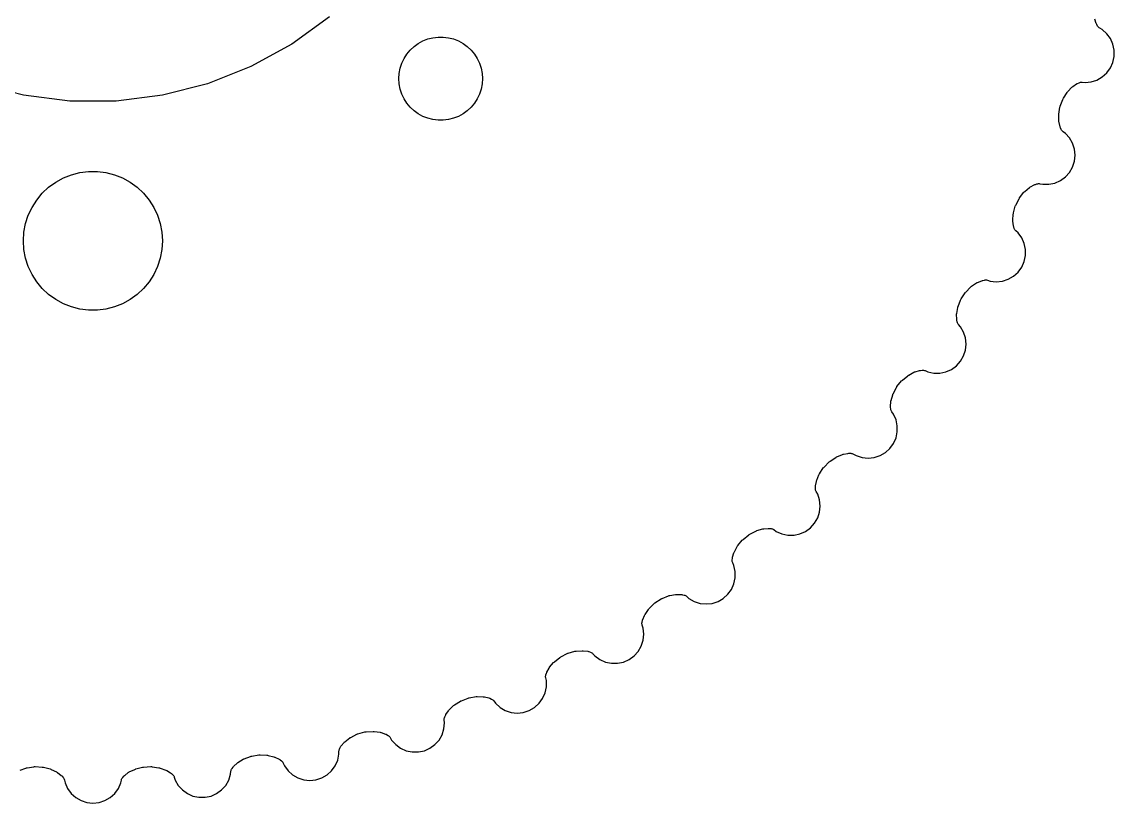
# Model space of a CAD drawing. Header units: metres. Extents: x -46 to 146, y -46 to 46.
# Drawn here: x -3.07 to 44.05, y -46.26 to -12.55 of the extents above; entities that cross this region are included whole.
import ezdxf

# ---------------------------------------------------------------- set-up
doc = ezdxf.new("R2010")
doc.units = ezdxf.units.M

msp = doc.modelspace()

# ---------------------------------------------------------------- linework, layer by layer
for p, q in [((10.1988, -12.3282), (8.57323, -13.5092)), ((43.2808, -12.622), (43.216, -12.4382)), ((43.287, -12.6379), (43.2808, -12.622)), ((43.3013, -12.6659), (43.287, -12.6379)), ((43.3391, -12.73), (43.3013, -12.6659)), ((43.3584, -12.7582), (43.3391, -12.73)), ((43.3795, -12.7816), (43.3584, -12.7582)), ((43.4032, -12.8021), (43.3795, -12.7816)), ((43.4294, -12.8194), (43.4032, -12.8021)), ((43.5403, -12.8835), (43.4294, -12.8194)), ((43.7366, -13.0603), (43.5403, -12.8835)), ((43.8919, -13.274), (43.7366, -13.0603)), ((8.57323, -13.5092), (6.81245, -14.4772)), ((13.6879, -13.7678), (13.8526, -13.6131)), ((13.8526, -13.6131), (14.0355, -13.4802)), ((14.0355, -13.4802), (14.2336, -13.3713)), ((14.2336, -13.3713), (14.4438, -13.2881)), ((14.4438, -13.2881), (14.6627, -13.2319)), ((14.6627, -13.2319), (14.887, -13.2036)), ((14.887, -13.2036), (15.113, -13.2036)), ((15.113, -13.2036), (15.3373, -13.2319)), ((15.3373, -13.2319), (15.5562, -13.2881)), ((15.5562, -13.2881), (15.7664, -13.3713)), ((15.7664, -13.3713), (15.9645, -13.4802)), ((15.9645, -13.4802), (16.1474, -13.6131)), ((16.1474, -13.6131), (16.3121, -13.7678)), ((43.9993, -13.5152), (43.8919, -13.274)), ((44.0542, -13.7737), (43.9993, -13.5152)), ((13.3264, -14.3374), (13.4226, -14.1328)), ((13.4226, -14.1328), (13.5438, -13.942)), ((13.5438, -13.942), (13.6879, -13.7678)), ((16.3121, -13.7678), (16.4562, -13.942)), ((16.4562, -13.942), (16.5773, -14.1328)), ((16.5773, -14.1328), (16.6736, -14.3374)), ((43.9993, -14.2962), (44.0542, -14.0379)), ((44.0542, -14.0379), (44.0542, -13.7737)), ((6.81245, -14.4772), (4.94426, -15.2169)), ((13.2142, -14.7744), (13.2565, -14.5524)), ((13.2565, -14.5524), (13.3264, -14.3374)), ((16.6736, -14.3374), (16.7434, -14.5524)), ((16.7434, -14.5524), (16.7858, -14.7744)), ((43.7366, -14.7513), (43.8919, -14.5376)), ((43.8919, -14.5376), (43.9993, -14.2962)), ((13.2, -15), (13.2142, -14.7744)), ((13.2142, -15.2256), (13.2, -15)), ((16.7858, -14.7744), (16.8, -15)), ((16.8, -15), (16.7858, -15.2256)), ((43.0602, -15.1418), (43.3115, -15.0601)), ((43.3115, -15.0601), (43.5403, -14.928)), ((43.5403, -14.928), (43.7366, -14.7513)), ((-2.99809, -15.7166), (-4.94426, -15.2169)), ((4.94426, -15.2169), (2.99809, -15.7166)), ((13.2565, -15.4476), (13.2142, -15.2256)), ((13.3264, -15.6626), (13.2565, -15.4476)), ((16.7434, -15.4476), (16.6736, -15.6626)), ((16.7858, -15.2256), (16.7434, -15.4476)), ((42.0554, -15.5577), (42.2355, -15.3712)), ((42.2355, -15.3712), (42.2587, -15.35)), ((42.2587, -15.35), (42.2735, -15.339)), ((42.2735, -15.339), (42.4339, -15.2284)), ((42.4339, -15.2284), (42.4609, -15.2122)), ((42.4609, -15.2122), (42.4763, -15.2049)), ((42.4763, -15.2049), (42.5446, -15.1753)), ((42.5446, -15.1753), (42.5741, -15.1646)), ((42.5741, -15.1646), (42.6047, -15.1577)), ((42.6047, -15.1577), (42.636, -15.1548)), ((42.636, -15.1548), (42.6702, -15.156)), ((42.6702, -15.156), (42.7975, -15.1694)), ((42.7975, -15.1694), (43.0602, -15.1418)), ((-1.00464, -15.9684), (-2.99809, -15.7166)), ((1.00464, -15.9684), (-1.00464, -15.9684)), ((2.99809, -15.7166), (1.00464, -15.9684)), ((13.4226, -15.8671), (13.3264, -15.6626)), ((13.5438, -16.058), (13.4226, -15.8671)), ((16.5773, -15.8671), (16.4562, -16.058)), ((16.6736, -15.6626), (16.5773, -15.8671)), ((41.7291, -16.1857), (41.8411, -15.8939)), ((41.8411, -15.8939), (41.8542, -15.8654)), ((41.8542, -15.8654), (41.8637, -15.8491)), ((41.8637, -15.8491), (42.0244, -15.597)), ((42.0244, -15.597), (42.0429, -15.5716)), ((42.0429, -15.5716), (42.0554, -15.5577)), ((13.6879, -16.2322), (13.5438, -16.058)), ((13.8526, -16.3869), (13.6879, -16.2322)), ((14.0355, -16.5198), (13.8526, -16.3869)), ((16.1474, -16.3869), (15.9645, -16.5198)), ((16.3121, -16.2322), (16.1474, -16.3869)), ((16.4562, -16.058), (16.3121, -16.2322)), ((41.6666, -16.529), (41.7159, -16.234)), ((41.7159, -16.234), (41.723, -16.2035)), ((41.723, -16.2035), (41.7291, -16.1857)), ((14.2336, -16.6287), (14.0355, -16.5198)), ((14.4438, -16.7119), (14.2336, -16.6287)), ((14.6627, -16.7681), (14.4438, -16.7119)), ((14.887, -16.7964), (14.6627, -16.7681)), ((15.113, -16.7964), (14.887, -16.7964)), ((15.3373, -16.7681), (15.113, -16.7964)), ((15.5562, -16.7119), (15.3373, -16.7681)), ((15.7664, -16.6287), (15.5562, -16.7119)), ((15.9645, -16.5198), (15.7664, -16.6287)), ((41.6633, -16.5789), (41.6642, -16.5476)), ((41.6724, -16.8381), (41.6633, -16.5789)), ((41.6642, -16.5476), (41.6666, -16.529)), ((41.6737, -16.8564), (41.6724, -16.8381)), ((41.6791, -16.8874), (41.6737, -16.8564)), ((41.7243, -17.077), (41.6791, -16.8874)), ((41.7289, -17.0935), (41.7243, -17.077)), ((41.7401, -17.1228), (41.7289, -17.0935)), ((41.771, -17.1904), (41.7401, -17.1228)), ((41.7873, -17.2205), (41.771, -17.1904)), ((41.8058, -17.2459), (41.7873, -17.2205)), ((41.8273, -17.2688), (41.8058, -17.2459)), ((41.8515, -17.2888), (41.8273, -17.2688)), ((41.9551, -17.3641), (41.8515, -17.2888)), ((42.1318, -17.5604), (41.9551, -17.3641)), ((42.2639, -17.7892), (42.1318, -17.5604)), ((42.3455, -18.0404), (42.2639, -17.7892)), ((42.3732, -18.3031), (42.3455, -18.0404)), ((42.3455, -18.5659), (42.3732, -18.3031)), ((42.1318, -19.0459), (42.2639, -18.8171)), ((42.2639, -18.8171), (42.3455, -18.5659)), ((-1.60747, -19.467), (-1.27733, -19.2855)), ((-1.27733, -19.2855), (-0.92705, -19.1468)), ((-0.92705, -19.1468), (-0.56213, -19.0531)), ((-0.56213, -19.0531), (-0.18837, -19.0059)), ((-0.18837, -19.0059), (0.18837, -19.0059)), ((0.18837, -19.0059), (0.56213, -19.0531)), ((0.56213, -19.0531), (0.92705, -19.1468)), ((0.92705, -19.1468), (1.27733, -19.2855)), ((1.27733, -19.2855), (1.60747, -19.467)), ((41.7414, -19.3974), (41.955, -19.2422)), ((41.955, -19.2422), (42.1318, -19.0459)), ((-2.1869, -19.9464), (-1.91226, -19.6884)), ((-1.91226, -19.6884), (-1.60747, -19.467)), ((1.60747, -19.467), (1.91226, -19.6884)), ((1.91226, -19.6884), (2.1869, -19.9464)), ((40.1988, -19.8684), (40.3974, -19.7018)), ((40.3974, -19.7018), (40.4227, -19.6832)), ((40.4227, -19.6832), (40.4385, -19.6738)), ((40.4385, -19.6738), (40.6097, -19.5805)), ((40.6097, -19.5805), (40.6381, -19.5673)), ((40.6381, -19.5673), (40.6543, -19.5616)), ((40.6543, -19.5616), (40.7253, -19.5393)), ((40.7253, -19.5393), (40.7558, -19.5317)), ((40.7558, -19.5317), (40.787, -19.5281)), ((40.787, -19.5281), (40.8184, -19.5284)), ((40.8184, -19.5284), (40.8522, -19.5332)), ((40.8522, -19.5332), (40.9774, -19.5598)), ((40.9774, -19.5598), (41.2416, -19.5598)), ((41.2416, -19.5598), (41.5, -19.5049)), ((41.5, -19.5049), (41.7414, -19.3974)), ((-2.62891, -20.5547), (-2.42705, -20.2366)), ((-2.42705, -20.2366), (-2.1869, -19.9464)), ((2.1869, -19.9464), (2.42705, -20.2366)), ((2.42705, -20.2366), (2.62891, -20.5547)), ((39.8086, -20.4589), (39.9505, -20.1804)), ((39.9505, -20.1804), (39.9665, -20.1534)), ((39.9665, -20.1534), (39.9776, -20.1383)), ((39.9776, -20.1383), (40.1638, -19.9043)), ((40.1638, -19.9043), (40.1849, -19.881)), ((40.1849, -19.881), (40.1988, -19.8684)), ((-2.78932, -20.8956), (-2.62891, -20.5547)), ((2.62891, -20.5547), (2.78932, -20.8956)), ((39.7106, -20.7938), (39.7905, -20.5056)), ((39.7905, -20.5056), (39.8007, -20.4759)), ((39.8007, -20.4759), (39.8086, -20.4589)), ((-2.90575, -21.2539), (-2.78932, -20.8956)), ((2.78932, -20.8956), (2.90575, -21.2539)), ((39.6835, -21.1202), (39.6841, -21.1018)), ((39.6855, -21.1515), (39.6835, -21.1202)), ((39.6841, -21.1018), (39.7021, -20.8431)), ((39.7107, -21.3448), (39.6855, -21.1515)), ((39.7021, -20.8431), (39.7063, -20.812)), ((39.7063, -20.812), (39.7106, -20.7938)), ((-3, -22), (-2.97633, -21.624)), ((-2.97633, -21.624), (-2.90575, -21.2539)), ((2.90575, -21.2539), (2.97633, -21.624)), ((2.97633, -21.624), (3, -22)), ((39.7135, -21.3616), (39.7107, -21.3448)), ((39.7216, -21.392), (39.7135, -21.3616)), ((39.7453, -21.4625), (39.7216, -21.392)), ((39.7584, -21.4941), (39.7453, -21.4625)), ((39.7741, -21.5213), (39.7584, -21.4941)), ((39.793, -21.5463), (39.7741, -21.5213)), ((39.815, -21.5688), (39.793, -21.5463)), ((39.9102, -21.6544), (39.815, -21.5688)), ((40.0655, -21.8682), (39.9102, -21.6544)), ((-2.97633, -22.376), (-3, -22)), ((3, -22), (2.97633, -22.376)), ((40.1729, -22.1095), (40.0655, -21.8682)), ((40.2278, -22.3679), (40.1729, -22.1095)), ((-2.90575, -22.7461), (-2.97633, -22.376)), ((2.97633, -22.376), (2.90575, -22.7461)), ((40.2278, -22.6321), (40.2278, -22.3679)), ((-2.78932, -23.1044), (-2.90575, -22.7461)), ((2.90575, -22.7461), (2.78932, -23.1044)), ((40.0655, -23.1318), (40.1729, -22.8905)), ((40.1729, -22.8905), (40.2278, -22.6321)), ((-2.62891, -23.4453), (-2.78932, -23.1044)), ((-2.42705, -23.7634), (-2.62891, -23.4453)), ((2.62891, -23.4453), (2.42705, -23.7634)), ((2.78932, -23.1044), (2.62891, -23.4453)), ((39.4851, -23.6543), (39.7138, -23.5223)), ((39.7138, -23.5223), (39.9102, -23.3455)), ((39.9102, -23.3455), (40.0655, -23.1318)), ((-2.1869, -24.0536), (-2.42705, -23.7634)), ((2.42705, -23.7634), (2.1869, -24.0536)), ((37.6536, -24.2067), (37.8633, -23.9935)), ((37.8633, -23.9935), (37.8866, -23.9725)), ((37.8866, -23.9725), (37.9017, -23.9615)), ((37.9017, -23.9615), (38.1167, -23.8165)), ((38.1167, -23.8165), (38.1438, -23.8006)), ((38.1438, -23.8006), (38.1605, -23.793)), ((38.1605, -23.793), (38.3405, -23.7181)), ((38.3405, -23.7181), (38.3702, -23.7079)), ((38.3702, -23.7079), (38.3869, -23.7039)), ((38.3869, -23.7039), (38.4598, -23.6892)), ((38.4598, -23.6892), (38.4909, -23.6849)), ((38.4909, -23.6849), (38.5223, -23.6845)), ((38.5223, -23.6845), (38.5535, -23.6881)), ((38.5535, -23.6881), (38.5867, -23.6964)), ((38.5867, -23.6964), (38.7084, -23.736)), ((38.7084, -23.736), (38.9711, -23.7636)), ((38.9711, -23.7636), (39.2338, -23.736)), ((39.2338, -23.736), (39.4851, -23.6543)), ((-1.91226, -24.3115), (-2.1869, -24.0536)), ((-1.60747, -24.533), (-1.91226, -24.3115)), ((1.91226, -24.3115), (1.60747, -24.533)), ((2.1869, -24.0536), (1.91226, -24.3115)), ((37.452, -24.5079), (37.6222, -24.2458)), ((37.6222, -24.2458), (37.6409, -24.2206)), ((37.6409, -24.2206), (37.6536, -24.2067)), ((-1.27733, -24.7145), (-1.60747, -24.533)), ((-0.92705, -24.8532), (-1.27733, -24.7145)), ((-0.56213, -24.9469), (-0.92705, -24.8532)), ((-0.18837, -24.9941), (-0.56213, -24.9469)), ((0.56213, -24.9469), (0.18837, -24.9941)), ((0.92705, -24.8532), (0.56213, -24.9469)), ((1.27733, -24.7145), (0.92705, -24.8532)), ((1.60747, -24.533), (1.27733, -24.7145)), ((37.2609, -25.1343), (37.3059, -24.879)), ((37.3059, -24.879), (37.3133, -24.8484)), ((37.3133, -24.8484), (37.3195, -24.8308)), ((37.3195, -24.8308), (37.4291, -24.5525)), ((37.4291, -24.5525), (37.4424, -24.5241)), ((37.4424, -24.5241), (37.452, -24.5079)), ((0.18837, -24.9941), (-0.18837, -24.9941)), ((37.2572, -25.1839), (37.2584, -25.1526)), ((37.2621, -25.3788), (37.2572, -25.1839)), ((37.2584, -25.1526), (37.2609, -25.1343)), ((37.2631, -25.3958), (37.2621, -25.3788)), ((37.268, -25.4268), (37.2631, -25.3958)), ((37.2841, -25.4994), (37.268, -25.4268)), ((37.2938, -25.5323), (37.2841, -25.4994)), ((37.3066, -25.561), (37.2938, -25.5323)), ((37.3228, -25.5878), (37.3066, -25.561)), ((37.3423, -25.6124), (37.3228, -25.5878)), ((37.428, -25.7076), (37.3423, -25.6124)), ((37.5601, -25.9364), (37.428, -25.7076)), ((37.6418, -26.1876), (37.5601, -25.9364)), ((37.6694, -26.4503), (37.6418, -26.1876)), ((37.5601, -26.9643), (37.6418, -26.713)), ((37.6418, -26.713), (37.6694, -26.4503)), ((37.2513, -27.3894), (37.4281, -27.193)), ((37.4281, -27.193), (37.5601, -26.9643)), ((35.1478, -27.8198), (35.1733, -27.8014)), ((35.1733, -27.8014), (35.1895, -27.792)), ((35.1895, -27.792), (35.4184, -27.6703)), ((35.4184, -27.6703), (35.447, -27.6574)), ((35.447, -27.6574), (35.4644, -27.6515)), ((35.4644, -27.6515), (35.6512, -27.5959)), ((35.6512, -27.5959), (35.6818, -27.5888)), ((35.6818, -27.5888), (35.6988, -27.5866)), ((35.6988, -27.5866), (35.7729, -27.5795)), ((35.7729, -27.5795), (35.8043, -27.5785)), ((35.8043, -27.5785), (35.8355, -27.5815)), ((35.8355, -27.5815), (35.8662, -27.5883)), ((35.8662, -27.5883), (35.8983, -27.6)), ((35.8983, -27.6), (36.0153, -27.6521)), ((36.0153, -27.6521), (36.2737, -27.707)), ((36.2737, -27.707), (36.5378, -27.707)), ((36.5378, -27.707), (36.7962, -27.6521)), ((36.7962, -27.6521), (37.0376, -27.5446)), ((37.0376, -27.5446), (37.2513, -27.3894)), ((34.6851, -28.2885), (34.8817, -28.0456)), ((34.8817, -28.0456), (34.903, -28.0225)), ((34.903, -28.0225), (34.9171, -28.01)), ((34.9171, -28.01), (35.1478, -27.8198)), ((34.4296, -28.8915), (34.501, -28.6422)), ((34.501, -28.6422), (34.5115, -28.6126)), ((34.5115, -28.6126), (34.5196, -28.5957)), ((34.5196, -28.5957), (34.6576, -28.3304)), ((34.6576, -28.3304), (34.6738, -28.3035)), ((34.6738, -28.3035), (34.6851, -28.2885)), ((34.4044, -29.1517), (34.4051, -29.1347)), ((34.406, -29.1831), (34.4044, -29.1517)), ((34.4051, -29.1347), (34.4207, -28.9404)), ((34.4144, -29.257), (34.406, -29.1831)), ((34.4207, -28.9404), (34.4252, -28.9093)), ((34.4252, -28.9093), (34.4296, -28.8915)), ((34.4207, -29.2907), (34.4144, -29.257)), ((34.4304, -29.3205), (34.4207, -29.2907)), ((34.4437, -29.349), (34.4304, -29.3205)), ((34.4606, -29.3755), (34.4437, -29.349)), ((34.5358, -29.4791), (34.4606, -29.3755)), ((34.6433, -29.7204), (34.5358, -29.4791)), ((34.6982, -29.9788), (34.6433, -29.7204)), ((34.6982, -30.243), (34.6982, -29.9788)), ((34.5358, -30.7427), (34.6433, -30.5014)), ((34.6433, -30.5014), (34.6982, -30.243)), ((34.1842, -31.1332), (34.3806, -30.9564)), ((34.3806, -30.9564), (34.5358, -30.7427)), ((31.5381, -31.7591), (31.7591, -31.5381)), ((31.7591, -31.5381), (31.7826, -31.5173)), ((31.7826, -31.5173), (31.7979, -31.5064)), ((31.7979, -31.5064), (32.0473, -31.3414)), ((32.0473, -31.3414), (32.0746, -31.3257)), ((32.0746, -31.3257), (32.0916, -31.3181)), ((32.0916, -31.3181), (32.332, -31.221)), ((32.332, -31.221), (32.3618, -31.2111)), ((32.3618, -31.2111), (32.3798, -31.207)), ((32.3798, -31.207), (32.5714, -31.1713)), ((32.5714, -31.1713), (32.6026, -31.1674)), ((32.6026, -31.1674), (32.6196, -31.167)), ((32.6196, -31.167), (32.694, -31.1677)), ((32.694, -31.1677), (32.7253, -31.17)), ((32.7253, -31.17), (32.7561, -31.1762)), ((32.7561, -31.1762), (32.7859, -31.1862)), ((32.7859, -31.1862), (32.8167, -31.2012)), ((32.8167, -31.2012), (32.9275, -31.2652)), ((32.9275, -31.2652), (33.1788, -31.3469)), ((33.1788, -31.3469), (33.4415, -31.3745)), ((33.4415, -31.3745), (33.7042, -31.3469)), ((33.7042, -31.3469), (33.9555, -31.2653)), ((33.9555, -31.2653), (34.1842, -31.1332)), ((31.3414, -32.0473), (31.5064, -31.7979)), ((31.5064, -31.7979), (31.5253, -31.7729)), ((31.5253, -31.7729), (31.5381, -31.7591)), ((31.1712, -32.5714), (31.207, -32.3798)), ((31.207, -32.3798), (31.2147, -32.3494)), ((31.2147, -32.3494), (31.221, -32.332)), ((31.221, -32.332), (31.3181, -32.0916)), ((31.3181, -32.0916), (31.3317, -32.0633)), ((31.3317, -32.0633), (31.3414, -32.0473)), ((31.167, -32.6197), (31.1687, -32.5883)), ((31.1677, -32.6941), (31.167, -32.6197)), ((31.1704, -32.7281), (31.1677, -32.6941)), ((31.1687, -32.5883), (31.1712, -32.5714)), ((31.1769, -32.7589), (31.1704, -32.7281)), ((31.1873, -32.7885), (31.1769, -32.7589)), ((31.2012, -32.8166), (31.1873, -32.7885)), ((31.2652, -32.9276), (31.2012, -32.8166)), ((31.3469, -33.1788), (31.2652, -32.9276)), ((31.3745, -33.4415), (31.3469, -33.1788)), ((31.3469, -33.7042), (31.3745, -33.4415)), ((31.2653, -33.9555), (31.3469, -33.7042)), ((30.7427, -34.5358), (30.9564, -34.3806)), ((30.9564, -34.3806), (31.1332, -34.1842)), ((31.1332, -34.1842), (31.2653, -33.9555)), ((28.0456, -34.8817), (28.2885, -34.6851)), ((28.2885, -34.6851), (28.3141, -34.6669)), ((28.3141, -34.6669), (28.3304, -34.6576)), ((28.3304, -34.6576), (28.5957, -34.5196)), ((28.5957, -34.5196), (28.6244, -34.5069)), ((28.6244, -34.5069), (28.6422, -34.501)), ((28.6422, -34.501), (28.8914, -34.4296)), ((28.8914, -34.4296), (28.9221, -34.4229)), ((28.9221, -34.4229), (28.9404, -34.4207)), ((28.9404, -34.4207), (29.1347, -34.4051)), ((29.1347, -34.4051), (29.166, -34.4046)), ((29.166, -34.4046), (29.1832, -34.406)), ((29.1832, -34.406), (29.2571, -34.4145)), ((29.2571, -34.4145), (29.288, -34.42)), ((29.288, -34.42), (29.318, -34.4294)), ((29.318, -34.4294), (29.3465, -34.4424)), ((29.3465, -34.4424), (29.3755, -34.4606)), ((29.3755, -34.4606), (29.4791, -34.5358)), ((29.4791, -34.5358), (29.7204, -34.6433)), ((29.7204, -34.6433), (29.9788, -34.6982)), ((29.9788, -34.6982), (30.243, -34.6982)), ((30.243, -34.6982), (30.5014, -34.6433)), ((30.5014, -34.6433), (30.7427, -34.5358)), ((27.6703, -35.4184), (27.792, -35.1895)), ((27.792, -35.1895), (27.8085, -35.1627)), ((27.8085, -35.1627), (27.8198, -35.1479)), ((27.8198, -35.1479), (28.01, -34.9171)), ((28.01, -34.9171), (28.0314, -34.8941)), ((28.0314, -34.8941), (28.0456, -34.8817)), ((27.5786, -35.8071), (27.5795, -35.7728)), ((27.5819, -35.8383), (27.5786, -35.8071)), ((27.5795, -35.7728), (27.5866, -35.6988)), ((27.5866, -35.6988), (27.5916, -35.6678)), ((27.5916, -35.6678), (27.5959, -35.6513)), ((27.5959, -35.6513), (27.6514, -35.4645)), ((27.6514, -35.4645), (27.6623, -35.435)), ((27.6623, -35.435), (27.6703, -35.4184)), ((27.5891, -35.8689), (27.5819, -35.8383)), ((27.6, -35.8983), (27.5891, -35.8689)), ((27.6521, -36.0153), (27.6, -35.8983)), ((27.707, -36.2737), (27.6521, -36.0153)), ((27.707, -36.5378), (27.707, -36.2737)), ((27.6521, -36.7962), (27.707, -36.5378)), ((27.3894, -37.2513), (27.5446, -37.0376)), ((27.5446, -37.0376), (27.6521, -36.7962)), ((23.9935, -37.8633), (24.2067, -37.6536)), ((24.2067, -37.6536), (24.2305, -37.6331)), ((24.2305, -37.6331), (24.2458, -37.6222)), ((24.2458, -37.6222), (24.5079, -37.452)), ((24.5079, -37.452), (24.5353, -37.4366)), ((24.5353, -37.4366), (24.5525, -37.4291)), ((24.5525, -37.4291), (24.8308, -37.3195)), ((24.8308, -37.3195), (24.8607, -37.3099)), ((24.8607, -37.3099), (24.879, -37.306)), ((24.879, -37.306), (25.1343, -37.261)), ((25.1343, -37.261), (25.1655, -37.2574)), ((25.1655, -37.2574), (25.1839, -37.2572)), ((25.1839, -37.2572), (25.3788, -37.2621)), ((25.3788, -37.2621), (25.41, -37.2648)), ((25.41, -37.2648), (25.4269, -37.268)), ((25.4269, -37.268), (25.4995, -37.2841)), ((25.4995, -37.2841), (25.5297, -37.2929)), ((25.5297, -37.2929), (25.5585, -37.3053)), ((25.5585, -37.3053), (25.5855, -37.3213)), ((25.5855, -37.3213), (25.6125, -37.3424)), ((25.6125, -37.3424), (25.7076, -37.428)), ((25.7076, -37.428), (25.9364, -37.5601)), ((25.9364, -37.5601), (26.1876, -37.6418)), ((26.1876, -37.6418), (26.4503, -37.6694)), ((26.4503, -37.6694), (26.713, -37.6418)), ((26.713, -37.6418), (26.9643, -37.5601)), ((26.9643, -37.5601), (27.193, -37.4281)), ((27.193, -37.4281), (27.3894, -37.2513)), ((23.7181, -38.3405), (23.7929, -38.1605)), ((23.7929, -38.1605), (23.8068, -38.1324)), ((23.8068, -38.1324), (23.8165, -38.1167)), ((23.8165, -38.1167), (23.9615, -37.9018)), ((23.9615, -37.9018), (23.9806, -37.8769)), ((23.9806, -37.8769), (23.9935, -37.8633)), ((23.6847, -38.4937), (23.6892, -38.4597)), ((23.6847, -38.5251), (23.6847, -38.4937)), ((23.6886, -38.5562), (23.6847, -38.5251)), ((23.6964, -38.5866), (23.6886, -38.5562)), ((23.6892, -38.4597), (23.7039, -38.3868)), ((23.736, -38.7084), (23.6964, -38.5866)), ((23.7039, -38.3868), (23.7121, -38.3565)), ((23.7121, -38.3565), (23.7181, -38.3405)), ((23.7636, -38.9711), (23.736, -38.7084)), ((23.736, -39.2338), (23.7636, -38.9711)), ((23.5223, -39.7138), (23.6543, -39.4851)), ((23.6543, -39.4851), (23.736, -39.2338)), ((19.9043, -40.1638), (20.1383, -39.9776)), ((20.1383, -39.9776), (20.164, -39.9597)), ((20.164, -39.9597), (20.1804, -39.9505)), ((20.1804, -39.9505), (20.4589, -39.8086)), ((20.4589, -39.8086), (20.4877, -39.7962)), ((20.4877, -39.7962), (20.5056, -39.7905)), ((20.5056, -39.7905), (20.7938, -39.7106)), ((20.7938, -39.7106), (20.8245, -39.7041)), ((20.8245, -39.7041), (20.8431, -39.7021)), ((20.8431, -39.7021), (21.1018, -39.6841)), ((21.1018, -39.6841), (21.1332, -39.6839)), ((21.1332, -39.6839), (21.1515, -39.6856)), ((21.1515, -39.6856), (21.3448, -39.7107)), ((21.3448, -39.7107), (21.3756, -39.7168)), ((21.3756, -39.7168), (21.392, -39.7216)), ((21.392, -39.7216), (21.4626, -39.7453)), ((21.4626, -39.7453), (21.4917, -39.7572)), ((21.4917, -39.7572), (21.519, -39.7726)), ((21.519, -39.7726), (21.5442, -39.7912)), ((21.5442, -39.7912), (21.5688, -39.815)), ((21.5688, -39.815), (21.6544, -39.9101)), ((21.6544, -39.9101), (21.8682, -40.0655)), ((23.1318, -40.0655), (23.3455, -39.9102)), ((23.3455, -39.9102), (23.5223, -39.7138)), ((19.5805, -40.6097), (19.6737, -40.4385)), ((19.6737, -40.4385), (19.6904, -40.412)), ((19.6904, -40.412), (19.7018, -40.3974)), ((19.7018, -40.3974), (19.8684, -40.1988)), ((19.8684, -40.1988), (19.8901, -40.176)), ((19.8901, -40.176), (19.9043, -40.1638)), ((21.8682, -40.0655), (22.1095, -40.1729)), ((22.1095, -40.1729), (22.3679, -40.2278)), ((22.3679, -40.2278), (22.6321, -40.2278)), ((22.6321, -40.2278), (22.8905, -40.1729)), ((22.8905, -40.1729), (23.1318, -40.0655)), ((19.528, -40.7897), (19.5312, -40.7585)), ((19.5286, -40.8211), (19.528, -40.7897)), ((19.5332, -40.8522), (19.5286, -40.8211)), ((19.5312, -40.7585), (19.5393, -40.7252)), ((19.5598, -40.9775), (19.5332, -40.8522)), ((19.5393, -40.7252), (19.5616, -40.6542)), ((19.5598, -41.2416), (19.5598, -40.9775)), ((19.5616, -40.6542), (19.5729, -40.6249)), ((19.5729, -40.6249), (19.5805, -40.6097)), ((19.5049, -41.5), (19.5598, -41.2416)), ((15.597, -42.0244), (15.8491, -41.8637)), ((15.8491, -41.8637), (15.8766, -41.8485)), ((15.8766, -41.8485), (15.8939, -41.8411)), ((15.8939, -41.8411), (16.1857, -41.7291)), ((16.1857, -41.7291), (16.2156, -41.7197)), ((16.2156, -41.7197), (16.2341, -41.7159)), ((16.2341, -41.7159), (16.529, -41.6666)), ((16.529, -41.6666), (16.5602, -41.6634)), ((16.5602, -41.6634), (16.579, -41.6633)), ((16.579, -41.6633), (16.8381, -41.6724)), ((16.8381, -41.6724), (16.8693, -41.6755)), ((16.8693, -41.6755), (16.8873, -41.6791)), ((16.8873, -41.6791), (17.0769, -41.7243)), ((17.0769, -41.7243), (17.1069, -41.7335)), ((17.1069, -41.7335), (17.1228, -41.7401)), ((17.1228, -41.7401), (17.1905, -41.771)), ((17.1905, -41.771), (17.2181, -41.7858)), ((17.2181, -41.7858), (17.2437, -41.804)), ((17.2437, -41.804), (17.2669, -41.8252)), ((17.2669, -41.8252), (17.2888, -41.8515)), ((17.2888, -41.8515), (17.3641, -41.955)), ((19.2422, -41.955), (19.3974, -41.7414)), ((19.3974, -41.7414), (19.5049, -41.5)), ((15.2284, -42.4339), (15.339, -42.2735)), ((15.339, -42.2735), (15.3584, -42.2488)), ((15.3584, -42.2488), (15.3712, -42.2355)), ((15.3712, -42.2355), (15.5576, -42.0554)), ((15.5576, -42.0554), (15.5816, -42.035)), ((15.5816, -42.035), (15.597, -42.0244)), ((17.3641, -41.955), (17.5604, -42.1318)), ((17.5604, -42.1318), (17.7892, -42.2639)), ((17.7892, -42.2639), (18.0404, -42.3455)), ((18.0404, -42.3455), (18.3031, -42.3732)), ((18.3031, -42.3732), (18.5659, -42.3455)), ((18.5659, -42.3455), (18.8171, -42.2639)), ((18.8171, -42.2639), (19.0459, -42.1318)), ((19.0459, -42.1318), (19.2422, -41.955)), ((15.1418, -43.0602), (15.1694, -42.7975)), ((15.1547, -42.6388), (15.1573, -42.6075)), ((15.156, -42.6702), (15.1547, -42.6388)), ((15.1694, -42.7975), (15.156, -42.6702)), ((15.1573, -42.6075), (15.1638, -42.5768)), ((15.1638, -42.5768), (15.1753, -42.5445)), ((15.1753, -42.5445), (15.2049, -42.4763)), ((15.2049, -42.4763), (15.2192, -42.4483)), ((15.2192, -42.4483), (15.2284, -42.4339)), ((11.1188, -43.4245), (11.3864, -43.291)), ((11.3864, -43.291), (11.4153, -43.2788)), ((11.4153, -43.2788), (11.4333, -43.2732)), ((11.4333, -43.2732), (11.7351, -43.1924)), ((11.7351, -43.1924), (11.7659, -43.1862)), ((11.7659, -43.1862), (11.7846, -43.1843)), ((11.7846, -43.1843), (12.0831, -43.1661)), ((12.0831, -43.1661), (12.1145, -43.1662)), ((12.1145, -43.1662), (12.1331, -43.1681)), ((12.1331, -43.1681), (12.3898, -43.2042)), ((12.3898, -43.2042), (12.4206, -43.2105)), ((12.4206, -43.2105), (12.4382, -43.216)), ((12.4382, -43.216), (12.622, -43.2808)), ((12.622, -43.2808), (12.6509, -43.2931)), ((12.6509, -43.2931), (12.666, -43.3013)), ((12.666, -43.3013), (12.73, -43.3391)), ((12.73, -43.3391), (12.756, -43.3568)), ((14.928, -43.5403), (15.0601, -43.3115)), ((15.0601, -43.3115), (15.1418, -43.0602)), ((10.6816, -43.833), (10.6987, -43.8066)), ((10.6987, -43.8066), (10.7094, -43.7933)), ((10.7094, -43.7933), (10.8362, -43.6452)), ((10.8362, -43.6452), (10.858, -43.6227)), ((10.858, -43.6227), (10.8721, -43.6109)), ((10.8721, -43.6109), (11.0764, -43.4512)), ((11.0764, -43.4512), (11.1023, -43.4335)), ((11.1023, -43.4335), (11.1188, -43.4245)), ((12.756, -43.3568), (12.7796, -43.3775)), ((12.7796, -43.3775), (12.8004, -43.401)), ((12.8004, -43.401), (12.8195, -43.4294)), ((12.8195, -43.4294), (12.8835, -43.5403)), ((12.8835, -43.5403), (13.0603, -43.7366)), ((13.0603, -43.7366), (13.274, -43.8919)), ((14.5376, -43.8919), (14.7513, -43.7366)), ((14.7513, -43.7366), (14.928, -43.5403)), ((6.51877, -44.3488), (6.79884, -44.2441)), ((6.79884, -44.2441), (6.82889, -44.2349)), ((6.82889, -44.2349), (6.84734, -44.2313)), ((6.84734, -44.2313), (7.15599, -44.1824)), ((7.15599, -44.1824), (7.18724, -44.1794)), ((7.18724, -44.1794), (7.20605, -44.1796)), ((7.20605, -44.1796), (7.50481, -44.1927)), ((7.50481, -44.1927), (7.53603, -44.196)), ((7.53603, -44.196), (7.55435, -44.1999)), ((7.55435, -44.1999), (7.80592, -44.2626)), ((7.80592, -44.2626), (7.83585, -44.2721)), ((7.83585, -44.2721), (7.85275, -44.2794)), ((7.85275, -44.2794), (8.02879, -44.3631)), ((10.5578, -44.4072), (10.6127, -44.1487)), ((10.6127, -44.0207), (10.6147, -43.9893)), ((10.6127, -44.1487), (10.6127, -44.0207)), ((10.6147, -43.9893), (10.6206, -43.9585)), ((10.6206, -43.9585), (10.6303, -43.9286)), ((10.6303, -43.9286), (10.645, -43.8977)), ((10.645, -43.8977), (10.6816, -43.833)), ((13.274, -43.8919), (13.5152, -43.9993)), ((13.5152, -43.9993), (13.7737, -44.0542)), ((13.7737, -44.0542), (14.0379, -44.0542)), ((14.0379, -44.0542), (14.2962, -43.9993)), ((14.2962, -43.9993), (14.5376, -43.8919)), ((-3.13646, -44.8361), (-2.89282, -44.7474)), ((-2.89282, -44.7474), (-2.8627, -44.7385)), ((-2.8627, -44.7385), (-2.84431, -44.735)), ((-2.84431, -44.735), (-2.54857, -44.6908)), ((-2.54857, -44.6908), (-2.51729, -44.6881)), ((-2.51729, -44.6881), (-2.49849, -44.6884)), ((-2.49849, -44.6884), (-2.18642, -44.7047)), ((-2.18642, -44.7047), (-2.15523, -44.7083)), ((-2.15523, -44.7083), (-2.13684, -44.7124)), ((-2.13684, -44.7124), (-1.84734, -44.7873)), ((1.84734, -44.7873), (2.13684, -44.7124)), ((2.13684, -44.7124), (2.16768, -44.7064)), ((2.16768, -44.7064), (2.1864, -44.7047)), ((2.1864, -44.7047), (2.49847, -44.6884)), ((2.49847, -44.6884), (2.52988, -44.6887)), ((2.52988, -44.6887), (2.54857, -44.6908)), ((2.54857, -44.6908), (2.84431, -44.735)), ((2.84431, -44.735), (2.87502, -44.7416)), ((2.87502, -44.7416), (2.89284, -44.7474)), ((2.89284, -44.7474), (3.13646, -44.8361)), ((5.99815, -44.77), (6.04129, -44.7094)), ((6.04129, -44.7094), (6.06107, -44.685)), ((6.06107, -44.685), (6.07307, -44.6728)), ((6.07307, -44.6728), (6.21463, -44.5388)), ((6.21463, -44.5388), (6.23874, -44.5187)), ((6.23874, -44.5187), (6.254, -44.5084)), ((6.254, -44.5084), (6.47388, -44.371)), ((6.47388, -44.371), (6.50148, -44.3561)), ((6.50148, -44.3561), (6.51877, -44.3488)), ((8.02879, -44.3631), (8.05624, -44.3783)), ((8.05624, -44.3783), (8.07039, -44.388)), ((8.07039, -44.388), (8.13016, -44.4324)), ((8.13016, -44.4324), (8.15414, -44.4526)), ((8.15414, -44.4526), (8.17542, -44.4757)), ((8.17542, -44.4757), (8.19362, -44.5013)), ((8.19362, -44.5013), (8.20961, -44.5315)), ((8.20961, -44.5315), (8.26169, -44.6484)), ((8.26169, -44.6484), (8.41698, -44.8622)), ((10.2951, -44.8621), (10.4503, -44.6484)), ((10.4503, -44.6484), (10.5578, -44.4072)), ((-1.84734, -44.7873), (-1.8175, -44.797)), ((-1.8175, -44.797), (-1.80037, -44.8046)), ((-1.80037, -44.8046), (-1.56735, -44.9183)), ((-1.56735, -44.9183), (-1.54005, -44.9338)), ((-1.54005, -44.9338), (-1.52504, -44.9444)), ((-1.52504, -44.9444), (-1.37024, -45.0629)), ((-1.37024, -45.0629), (-1.34656, -45.0835)), ((-1.34656, -45.0835), (-1.33478, -45.096)), ((-1.33478, -45.096), (-1.28554, -45.1517)), ((-1.28554, -45.1517), (-1.26628, -45.1765)), ((-1.26628, -45.1765), (-1.25027, -45.2035)), ((-1.25027, -45.2035), (-1.23778, -45.2323)), ((-1.23778, -45.2323), (-1.22839, -45.2652)), ((1.22839, -45.2652), (1.23683, -45.235)), ((1.23683, -45.235), (1.24901, -45.206)), ((1.24901, -45.206), (1.26471, -45.1788)), ((1.26471, -45.1788), (1.28557, -45.1517)), ((1.28557, -45.1517), (1.33481, -45.0959)), ((1.33481, -45.0959), (1.35703, -45.0738)), ((1.35703, -45.0738), (1.37024, -45.0629)), ((1.37024, -45.0629), (1.52502, -44.9445)), ((1.52502, -44.9445), (1.5511, -44.927)), ((1.5511, -44.927), (1.56735, -44.9183)), ((1.56735, -44.9183), (1.80038, -44.8046)), ((1.80038, -44.8046), (1.82941, -44.7927)), ((1.82941, -44.7927), (1.84734, -44.7873)), ((3.13646, -44.8361), (3.16524, -44.8487)), ((3.16524, -44.8487), (3.18127, -44.8577)), ((3.18127, -44.8577), (3.34761, -44.9593)), ((3.34761, -44.9593), (3.37332, -44.9773)), ((3.37332, -44.9773), (3.38632, -44.9884)), ((3.38632, -44.9884), (3.44113, -45.0388)), ((3.44113, -45.0388), (3.46288, -45.0614)), ((3.46288, -45.0614), (3.48163, -45.0866)), ((3.48163, -45.0866), (3.49706, -45.1139)), ((3.49706, -45.1139), (3.50984, -45.1457)), ((3.50984, -45.1457), (3.54941, -45.2674)), ((5.85818, -45.2674), (5.93977, -45.0162)), ((5.93977, -45.0162), (5.95317, -44.8888)), ((5.95317, -44.8888), (5.9584, -44.8579)), ((5.9584, -44.8579), (5.96748, -44.8278)), ((5.96748, -44.8278), (5.98026, -44.7991)), ((5.98026, -44.7991), (5.99815, -44.77)), ((8.41698, -44.8622), (8.61325, -45.0389)), ((8.61325, -45.0389), (8.84207, -45.171)), ((8.84207, -45.171), (9.09332, -45.2526)), ((9.61873, -45.2526), (9.86996, -45.171)), ((9.86996, -45.171), (10.0987, -45.0389)), ((10.0987, -45.0389), (10.2951, -44.8621)), ((-1.22839, -45.2652), (-1.20177, -45.3905)), ((-1.20177, -45.3905), (-1.09433, -45.6318)), ((-1.09433, -45.6318), (-0.93903, -45.8455)), ((0.93903, -45.8455), (1.09433, -45.6318)), ((1.09433, -45.6318), (1.20177, -45.3905)), ((1.20177, -45.3905), (1.22839, -45.2652)), ((3.54941, -45.2674), (3.68149, -45.4962)), ((3.68149, -45.4962), (3.85828, -45.6925)), ((3.85828, -45.6925), (4.07198, -45.8478)), ((5.3356, -45.8478), (5.54927, -45.6925)), ((5.54927, -45.6925), (5.72604, -45.4962)), ((5.72604, -45.4962), (5.85818, -45.2674)), ((9.09332, -45.2526), (9.35603, -45.2803)), ((9.35603, -45.2803), (9.61873, -45.2526)), ((-0.93903, -45.8455), (-0.74272, -46.0223)), ((-0.74272, -46.0223), (-0.51395, -46.1544)), ((-0.51395, -46.1544), (-0.2627, -46.236)), ((0.2627, -46.236), (0.51395, -46.1544)), ((0.51395, -46.1544), (0.74272, -46.0223)), ((0.74272, -46.0223), (0.93903, -45.8455)), ((4.07198, -45.8478), (4.31326, -45.9552)), ((4.31326, -45.9552), (4.57172, -46.0102)), ((4.57172, -46.0102), (4.83585, -46.0102)), ((4.83585, -46.0102), (5.09422, -45.9552)), ((5.09422, -45.9552), (5.3356, -45.8478)), ((-0.2627, -46.236), (0, -46.2636)), ((0, -46.2636), (0.2627, -46.236))]:
    msp.add_line(p, q)

doc.saveas('drawing.dxf')
